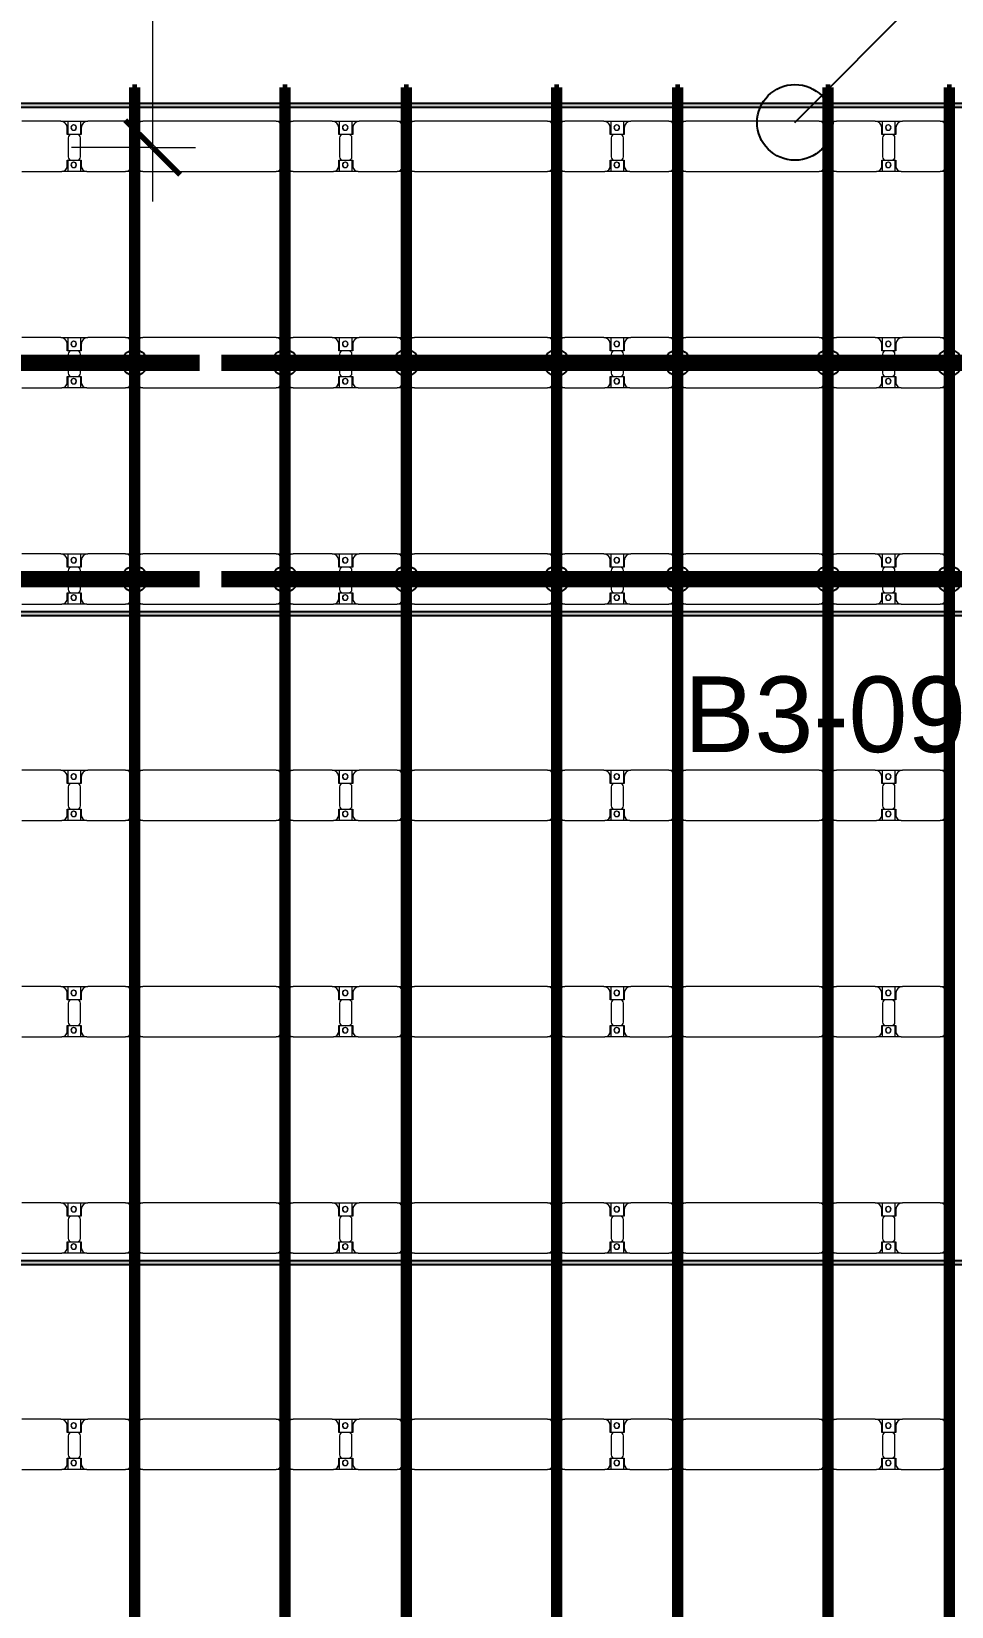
# Model space of a CAD drawing. Header units: millimetres. Extents: x 312848 to 517332, y -142134 to -35114.
# Drawn here: x 412048 to 420552, y -126827 to -112266 of the extents above; entities that cross this region are included whole.
import ezdxf

# ---------------------------------------------------------------- set-up
doc = ezdxf.new("R2010")
doc.units = ezdxf.units.MM
for name, color, linetype, lineweight in [('A-ANNO-DIMS', 211, 'Continuous', 9), ('A-ANNO-DIMS-500', 211, 'Continuous', 9), ('A-GENM', 13, 'Continuous', 9), ('S-BEAM', 12, 'Continuous', 9)]:
    doc.layers.add(name, color=color, linetype=linetype, lineweight=lineweight)
for name, color, linetype in [('GC-BICH NEO', 6, 'Continuous'), ('GC-DAY NEO', 5, 'Continuous'), ('GC-GHI CHU', 2, 'Continuous'), ('GC-HOP 40x60 GIA CUONG', 1, 'Continuous')]:
    doc.layers.add(name, color=color, linetype=linetype)
doc.styles.add('GC_VN', font='arial.ttf')
doc.styles.add('Trebuchet MS', font='trebuc.ttf', dxfattribs={"width": 0.8, "height": 1500})
doc.dimstyles.new('Arc_Length_-_3mm_Trebuchet_MS_3', dxfattribs={"dimscale": 304.8, "dimtxt": 1546.42636, "dimasz": 1.64042, "dimexe": 2.46063, "dimexo": 2.46063, "dimgap": 0.492126, "dimtad": 1, "dimdec": 0, "dimrnd": 10, "dimzin": 0, "dimdsep": 46, "dimtxsty": 'Trebuchet MS', "dimblk1": 'OBLIQUE', "dimblk2": 'OBLIQUE', "dimsah": 1, "dimcen": 0.09, "dimdle": 1.64042, "dimazin": 0, "dimtfac": 1, "dimtdec": 4, "dimtix": 1, "dimtmove": 0, "dimatfit": 3, "dimfxl": 1, "dimtvp": 1, "dimtfill": 1, "dimtolj": 1, "dimtzin": 0, "dimarcsym": 2})

# ---------------------------------------------------------------- blocks, each defined once
blk = doc.blocks.new('Dai phao do pin - DẢI PHAO ĐỠ PIN-V15-KHUNG KẾT CẤU BÈ PIN 3')
at = {"layer": 'A-GENM', "color": 7}
for p, q in [((11170, 242), (10810, 242)), ((11170, 242), (11352, 242)), ((11230, 118), (11230, 182)), ((11238, 242), (11420, 242)), ((11238, 118), (11238, 242)), ((11352, 242), (11352, 118)), ((11360, 182), (11360, 118)), ((11770, 242), (11420, 242)), ((11770, 242), (11834, 242)), ((11820, -173), (11820, 192)), ((11874, 242), (11930, 242)), ((11880, 192), (11880, -173)), ((13160, 242), (11930, 242)), ((13160, 242), (13224, 242)), ((13210, -173), (13210, 192)), ((13264, 242), (13320, 242)), ((13270, 192), (13270, -173)), ((13680, 242), (13320, 242)), ((13680, 242), (13862, 242)), ((13740, 118), (13740, 182)), ((13748, 242), (13930, 242)), ((13748, 118), (13748, 242)), ((13862, 242), (13862, 118)), ((13870, 182), (13870, 118)), ((14280, 242), (13930, 242)), ((14280, 242), (14344, 242)), ((14330, -173), (14330, 192)), ((14384, 242), (14440, 242)), ((14390, 192), (14390, -173)), ((15670, 242), (14440, 242)), ((15670, 242), (15734, 242)), ((15720, -173), (15720, 192)), ((15774, 242), (15830, 242)), ((15780, 192), (15780, -173)), ((16190, 242), (15830, 242)), ((16190, 242), (16372, 242)), ((16250, 118), (16250, 182)), ((16258, 242), (16440, 242)), ((16258, 118), (16258, 242)), ((16372, 242), (16372, 118)), ((16380, 182), (16380, 118)), ((16790, 242), (16440, 242)), ((16790, 242), (16854, 242)), ((16840, -173), (16840, 192)), ((16894, 242), (16950, 242)), ((16900, 192), (16900, -173)), ((18180, 242), (16950, 242)), ((18180, 242), (18244, 242)), ((18230, -173), (18230, 192)), ((18284, 242), (18340, 242)), ((18290, 192), (18290, -173)), ((18700, 242), (18340, 242)), ((18700, 242), (18882, 242)), ((18760, 118), (18760, 182)), ((18768, 242), (18950, 242)), ((18768, 118), (18768, 242)), ((18882, 242), (18882, 118)), ((18890, 182), (18890, 118)), ((19300, 242), (18950, 242)), ((19300, 242), (19364, 242)), ((19350, -173), (19350, 192)), ((11322, 118), (11230, 118)), ((11238, 88), (11238, -88)), ((11360, 118), (11268, 118)), ((11352, -88), (11352, 88)), ((13832, 118), (13740, 118)), ((13748, 88), (13748, -88)), ((13870, 118), (13778, 118)), ((13862, -88), (13862, 88)), ((16342, 118), (16250, 118)), ((16258, 88), (16258, -88)), ((16380, 118), (16288, 118)), ((16372, -88), (16372, 88)), ((18852, 118), (18760, 118)), ((18768, 88), (18768, -88)), ((18890, 118), (18798, 118)), ((18882, -88), (18882, 88)), ((11230, -173), (11230, -118)), ((11230, -118), (11322, -118)), ((11238, -223), (11238, -118)), ((11268, -118), (11360, -118)), ((11352, -118), (11352, -223)), ((11360, -118), (11360, -173)), ((13740, -173), (13740, -118)), ((13740, -118), (13832, -118)), ((13748, -223), (13748, -118)), ((13778, -118), (13870, -118)), ((13862, -118), (13862, -223)), ((13870, -118), (13870, -173)), ((16250, -173), (16250, -118)), ((16250, -118), (16342, -118)), ((16258, -223), (16258, -118)), ((16288, -118), (16380, -118)), ((16372, -118), (16372, -223)), ((16380, -118), (16380, -173)), ((18760, -173), (18760, -118)), ((18760, -118), (18852, -118)), ((18768, -223), (18768, -118)), ((18798, -118), (18890, -118)), ((18882, -118), (18882, -223)), ((18890, -118), (18890, -173)), ((10810, -223), (11180, -223)), ((11352, -223), (11180, -223)), ((11410, -223), (11238, -223)), ((11410, -223), (11770, -223)), ((11834, -223), (11770, -223)), ((11930, -223), (11874, -223)), ((11930, -223), (13160, -223)), ((13224, -223), (13160, -223)), ((13320, -223), (13264, -223)), ((13320, -223), (13690, -223)), ((13862, -223), (13690, -223)), ((13920, -223), (13748, -223)), ((13920, -223), (14280, -223)), ((14344, -223), (14280, -223)), ((14440, -223), (14384, -223)), ((14440, -223), (15670, -223)), ((15734, -223), (15670, -223)), ((15830, -223), (15774, -223)), ((15830, -223), (16200, -223)), ((16372, -223), (16200, -223)), ((16430, -223), (16258, -223)), ((16430, -223), (16790, -223)), ((16854, -223), (16790, -223)), ((16950, -223), (16894, -223)), ((16950, -223), (18180, -223)), ((18244, -223), (18180, -223)), ((18340, -223), (18284, -223)), ((18340, -223), (18710, -223)), ((18882, -223), (18710, -223)), ((18940, -223), (18768, -223)), ((18940, -223), (19300, -223)), ((19364, -223), (19300, -223))]:
    blk.add_line(p, q, dxfattribs=at)
for centre, radius, start, end in [((11170, 182), 60, 0, 90), ((11170, 182), 60, 0, 28.8526), ((11289, 183), 25, 360, 180), ((11289, 183), 25, 180, 0), ((11291, 183), 25, 0, 180), ((11291, 183), 25, 180, 360), ((11420, 182), 60, 90, 180), ((11420, 182), 60, 151.1474, 180), ((11770, 192), 50, 360, 90), ((11770, 192), 50, 360, 45), ((11930, 192), 50, 90, 180), ((11930, 192), 50, 105, 180), ((13160, 192), 50, 360, 90), ((13160, 192), 50, 15, 90), ((13320, 192), 50, 90, 180), ((13320, 192), 50, 135, 180), ((13680, 182), 60, 0, 90), ((13680, 182), 60, 0, 28.8526), ((13799, 183), 25, 0, 180), ((13799, 183), 25, 180, 360), ((13801, 183), 25, 0, 180), ((13801, 183), 25, 180, 360), ((13930, 182), 60, 90, 180), ((13930, 182), 60, 151.1474, 180), ((14280, 192), 50, 0, 90), ((14280, 192), 50, 0, 45), ((14440, 192), 50, 90, 180), ((14440, 192), 50, 105, 180), ((15670, 192), 50, 360, 90), ((15670, 192), 50, 15, 90), ((15830, 192), 50, 90, 180), ((15830, 192), 50, 135, 180), ((16190, 182), 60, 0, 90), ((16190, 182), 60, 0, 28.8526), ((16309, 183), 25, 0, 180), ((16309, 183), 25, 180, 360), ((16311, 183), 25, 0, 180), ((16311, 183), 25, 180, 0), ((16440, 182), 60, 90, 180), ((16440, 182), 60, 151.1474, 180), ((16790, 192), 50, 0, 90), ((16790, 192), 50, 0, 45), ((16950, 192), 50, 90, 180), ((16950, 192), 50, 105, 180), ((18180, 192), 50, 360, 90), ((18180, 192), 50, 15, 90), ((18340, 192), 50, 90, 180), ((18340, 192), 50, 135, 180), ((18700, 182), 60, 360, 90), ((18700, 182), 60, 360, 28.8526), ((18819, 183), 25, 360, 180), ((18819, 183), 25, 180, 0), ((18821, 183), 25, 360, 180), ((18821, 183), 25, 180, 360), ((18950, 182), 60, 90, 180), ((18950, 182), 60, 151.1474, 180), ((19300, 192), 50, 0, 90), ((19300, 192), 50, 0, 45), ((11268, 88), 30, 90, 180), ((11322, 88), 30, 0, 90), ((13778, 88), 30, 90, 180), ((13832, 88), 30, 0, 90), ((16288, 88), 30, 90, 180), ((16342, 88), 30, 0, 90), ((18798, 88), 30, 90, 180), ((18852, 88), 30, 360, 90), ((11268, -88), 30, 180, 270), ((11289, -162), 25, 360, 180), ((11291, -162), 25, 0, 180), ((11322, -88), 30, 270, 360), ((13778, -88), 30, 180, 270), ((13799, -162), 25, 360, 180), ((13801, -162), 25, 0, 180), ((13832, -88), 30, 270, 360), ((16288, -88), 30, 180, 270), ((16309, -162), 25, 0, 180), ((16311, -162), 25, 0, 180), ((16342, -88), 30, 270, 0), ((18798, -88), 30, 180, 270), ((18819, -162), 25, 360, 180), ((18821, -162), 25, 360, 180), ((18852, -88), 30, 270, 0), ((11180, -173), 50, 270, 360), ((11180, -173), 50, 315, 360), ((11289, -162), 25, 180, 360), ((11291, -162), 25, 180, 360), ((11410, -173), 50, 180, 270), ((11410, -173), 50, 180, 225), ((11770, -173), 50, 270, 360), ((11770, -173), 50, 315, 360), ((11930, -173), 50, 180, 270), ((11930, -173), 50, 180, 270), ((13160, -173), 50, 270, 0), ((13160, -173), 50, 285, 360), ((13320, -173), 50, 180, 270), ((13320, -173), 50, 180, 225), ((13690, -173), 50, 270, 360), ((13690, -173), 50, 315, 0), ((13799, -162), 25, 180, 360), ((13801, -162), 25, 180, 0), ((13920, -173), 50, 180, 270), ((13920, -173), 50, 180, 225), ((14280, -173), 50, 270, 0), ((14280, -173), 50, 315, 360), ((14440, -173), 50, 180, 270), ((14440, -173), 50, 180, 270), ((15670, -173), 50, 270, 0), ((15670, -173), 50, 285, 360), ((15830, -173), 50, 180, 270), ((15830, -173), 50, 180, 225), ((16200, -173), 50, 270, 360), ((16200, -173), 50, 315, 360), ((16309, -162), 25, 180, 360), ((16311, -162), 25, 180, 360), ((16430, -173), 50, 180, 270), ((16430, -173), 50, 180, 225), ((16790, -173), 50, 270, 0), ((16790, -173), 50, 315, 360), ((16950, -173), 50, 180, 270), ((16950, -173), 50, 180, 270), ((18180, -173), 50, 270, 360), ((18180, -173), 50, 285, 360), ((18340, -173), 50, 180, 270), ((18340, -173), 50, 180, 225), ((18710, -173), 50, 270, 0), ((18710, -173), 50, 315, 0), ((18819, -162), 25, 180, 360), ((18821, -162), 25, 180, 0), ((18940, -173), 50, 180, 270), ((18940, -173), 50, 180, 225), ((19300, -173), 50, 270, 360), ((19300, -173), 50, 315, 360)]:
    blk.add_arc(centre, radius, start, end, dxfattribs=at)
blk = doc.blocks.new('Dai phao do pin - DẢI PHAO ĐỠ PIN-67305-KHUNG KẾT CẤU BÈ PIN 3')
at = {"layer": 'A-GENM', "color": 7}
for p, q in [((11170, 242), (10810, 242)), ((11170, 242), (11352, 242)), ((11230, 118), (11230, 182)), ((11238, 242), (11420, 242)), ((11238, 118), (11238, 242)), ((11352, 242), (11352, 118)), ((11360, 182), (11360, 118)), ((11770, 242), (11420, 242)), ((11770, 242), (11834, 242)), ((11820, -173), (11820, 192)), ((11874, 242), (11930, 242)), ((11880, 192), (11880, -173)), ((13160, 242), (11930, 242)), ((13160, 242), (13224, 242)), ((13210, -173), (13210, 192)), ((13264, 242), (13320, 242)), ((13270, 192), (13270, -173)), ((13680, 242), (13320, 242)), ((13680, 242), (13862, 242)), ((13740, 118), (13740, 182)), ((13748, 242), (13930, 242)), ((13748, 118), (13748, 242)), ((13862, 242), (13862, 118)), ((13870, 182), (13870, 118)), ((14280, 242), (13930, 242)), ((14280, 242), (14344, 242)), ((14330, -173), (14330, 192)), ((14384, 242), (14440, 242)), ((14390, 192), (14390, -173)), ((15670, 242), (14440, 242)), ((15670, 242), (15734, 242)), ((15720, -173), (15720, 192)), ((15774, 242), (15830, 242)), ((15780, 192), (15780, -173)), ((16190, 242), (15830, 242)), ((16190, 242), (16372, 242)), ((16250, 118), (16250, 182)), ((16258, 242), (16440, 242)), ((16258, 118), (16258, 242)), ((16372, 242), (16372, 118)), ((16380, 182), (16380, 118)), ((16790, 242), (16440, 242)), ((16790, 242), (16854, 242)), ((16840, -173), (16840, 192)), ((16894, 242), (16950, 242)), ((16900, 192), (16900, -173)), ((18180, 242), (16950, 242)), ((18180, 242), (18244, 242)), ((18230, -173), (18230, 192)), ((18284, 242), (18340, 242)), ((18290, 192), (18290, -173)), ((18700, 242), (18340, 242)), ((18700, 242), (18882, 242)), ((18760, 118), (18760, 182)), ((18768, 242), (18950, 242)), ((18768, 118), (18768, 242)), ((18882, 242), (18882, 118)), ((18890, 182), (18890, 118)), ((19300, 242), (18950, 242)), ((19300, 242), (19364, 242)), ((19350, -173), (19350, 192)), ((11322, 118), (11230, 118)), ((11238, 88), (11238, -88)), ((11360, 118), (11268, 118)), ((11352, -88), (11352, 88)), ((13832, 118), (13740, 118)), ((13748, 88), (13748, -88)), ((13870, 118), (13778, 118)), ((13862, -88), (13862, 88)), ((16342, 118), (16250, 118)), ((16258, 88), (16258, -88)), ((16380, 118), (16288, 118)), ((16372, -88), (16372, 88)), ((18852, 118), (18760, 118)), ((18768, 88), (18768, -88)), ((18890, 118), (18798, 118)), ((18882, -88), (18882, 88)), ((11230, -173), (11230, -118)), ((11230, -118), (11322, -118)), ((11238, -223), (11238, -118)), ((11268, -118), (11360, -118)), ((11352, -118), (11352, -223)), ((11360, -118), (11360, -173)), ((13740, -173), (13740, -118)), ((13740, -118), (13832, -118)), ((13748, -223), (13748, -118)), ((13778, -118), (13870, -118)), ((13862, -118), (13862, -223)), ((13870, -118), (13870, -173)), ((16250, -173), (16250, -118)), ((16250, -118), (16342, -118)), ((16258, -223), (16258, -118)), ((16288, -118), (16380, -118)), ((16372, -118), (16372, -223)), ((16380, -118), (16380, -173)), ((18760, -173), (18760, -118)), ((18760, -118), (18852, -118)), ((18768, -223), (18768, -118)), ((18798, -118), (18890, -118)), ((18882, -118), (18882, -223)), ((18890, -118), (18890, -173)), ((10810, -223), (11180, -223)), ((11352, -223), (11180, -223)), ((11410, -223), (11238, -223)), ((11410, -223), (11770, -223)), ((11834, -223), (11770, -223)), ((11930, -223), (11874, -223)), ((11930, -223), (13160, -223)), ((13224, -223), (13160, -223)), ((13320, -223), (13264, -223)), ((13320, -223), (13690, -223)), ((13862, -223), (13690, -223)), ((13920, -223), (13748, -223)), ((13920, -223), (14280, -223)), ((14344, -223), (14280, -223)), ((14440, -223), (14384, -223)), ((14440, -223), (15670, -223)), ((15734, -223), (15670, -223)), ((15830, -223), (15774, -223)), ((15830, -223), (16200, -223)), ((16372, -223), (16200, -223)), ((16430, -223), (16258, -223)), ((16430, -223), (16790, -223)), ((16854, -223), (16790, -223)), ((16950, -223), (16894, -223)), ((16950, -223), (18180, -223)), ((18244, -223), (18180, -223)), ((18340, -223), (18284, -223)), ((18340, -223), (18710, -223)), ((18882, -223), (18710, -223)), ((18940, -223), (18768, -223)), ((18940, -223), (19300, -223)), ((19364, -223), (19300, -223))]:
    blk.add_line(p, q, dxfattribs=at)
for centre, radius, start, end in [((11170, 182), 60, 0, 90), ((11170, 182), 60, 0, 30), ((11289, 183), 25, 360, 180), ((11289, 183), 25, 180, 0), ((11291, 183), 25, 0, 180), ((11291, 183), 25, 180, 360), ((11420, 182), 60, 90, 180), ((11420, 182), 60, 150, 180), ((11770, 192), 50, 360, 90), ((11770, 192), 50, 360, 45), ((11930, 192), 50, 90, 180), ((11930, 192), 50, 105, 180), ((13160, 192), 50, 360, 90), ((13160, 192), 50, 15, 90), ((13320, 192), 50, 90, 180), ((13320, 192), 50, 135, 180), ((13680, 182), 60, 0, 90), ((13680, 182), 60, 0, 30), ((13799, 183), 25, 0, 180), ((13799, 183), 25, 180, 360), ((13801, 183), 25, 0, 180), ((13801, 183), 25, 180, 360), ((13930, 182), 60, 90, 180), ((13930, 182), 60, 150, 180), ((14280, 192), 50, 0, 90), ((14280, 192), 50, 0, 45), ((14440, 192), 50, 90, 180), ((14440, 192), 50, 105, 180), ((15670, 192), 50, 360, 90), ((15670, 192), 50, 15, 90), ((15830, 192), 50, 90, 180), ((15830, 192), 50, 135, 180), ((16190, 182), 60, 0, 90), ((16190, 182), 60, 0, 30), ((16309, 183), 25, 0, 180), ((16309, 183), 25, 180, 360), ((16311, 183), 25, 0, 180), ((16311, 183), 25, 180, 0), ((16440, 182), 60, 90, 180), ((16440, 182), 60, 150, 180), ((16790, 192), 50, 0, 90), ((16790, 192), 50, 0, 45), ((16950, 192), 50, 90, 180), ((16950, 192), 50, 105, 180), ((18180, 192), 50, 360, 90), ((18180, 192), 50, 15, 90), ((18340, 192), 50, 90, 180), ((18340, 192), 50, 135, 180), ((18700, 182), 60, 360, 90), ((18700, 182), 60, 360, 30), ((18819, 183), 25, 360, 180), ((18819, 183), 25, 180, 0), ((18821, 183), 25, 360, 180), ((18821, 183), 25, 180, 360), ((18950, 182), 60, 90, 180), ((18950, 182), 60, 150, 180), ((19300, 192), 50, 0, 90), ((19300, 192), 50, 0, 45), ((11268, 88), 30, 90, 180), ((11322, 88), 30, 0, 90), ((13778, 88), 30, 90, 180), ((13832, 88), 30, 0, 90), ((16288, 88), 30, 90, 180), ((16342, 88), 30, 0, 90), ((18798, 88), 30, 90, 180), ((18852, 88), 30, 360, 90), ((11268, -88), 30, 180, 270), ((11289, -162), 25, 360, 180), ((11291, -162), 25, 0, 180), ((11322, -88), 30, 270, 360), ((13778, -88), 30, 180, 270), ((13799, -162), 25, 360, 180), ((13801, -162), 25, 0, 180), ((13832, -88), 30, 270, 360), ((16288, -88), 30, 180, 270), ((16309, -162), 25, 0, 180), ((16311, -162), 25, 0, 180), ((16342, -88), 30, 270, 0), ((18798, -88), 30, 180, 270), ((18819, -162), 25, 360, 180), ((18821, -162), 25, 360, 180), ((18852, -88), 30, 270, 0), ((11180, -173), 50, 270, 360), ((11180, -173), 50, 315, 360), ((11289, -162), 25, 180, 360), ((11291, -162), 25, 180, 360), ((11410, -173), 50, 180, 270), ((11410, -173), 50, 180, 225), ((11770, -173), 50, 270, 360), ((11770, -173), 50, 315, 360), ((11930, -173), 50, 180, 270), ((11930, -173), 50, 180, 270), ((13160, -173), 50, 270, 0), ((13160, -173), 50, 285, 360), ((13320, -173), 50, 180, 270), ((13320, -173), 50, 180, 225), ((13690, -173), 50, 270, 360), ((13690, -173), 50, 315, 0), ((13799, -162), 25, 180, 360), ((13801, -162), 25, 180, 0), ((13920, -173), 50, 180, 270), ((13920, -173), 50, 180, 225), ((14280, -173), 50, 270, 0), ((14280, -173), 50, 315, 360), ((14440, -173), 50, 180, 270), ((14440, -173), 50, 180, 270), ((15670, -173), 50, 270, 0), ((15670, -173), 50, 285, 360), ((15830, -173), 50, 180, 270), ((15830, -173), 50, 180, 225), ((16200, -173), 50, 270, 360), ((16200, -173), 50, 315, 360), ((16309, -162), 25, 180, 360), ((16311, -162), 25, 180, 360), ((16430, -173), 50, 180, 270), ((16430, -173), 50, 180, 225), ((16790, -173), 50, 270, 0), ((16790, -173), 50, 315, 360), ((16950, -173), 50, 180, 270), ((16950, -173), 50, 180, 270), ((18180, -173), 50, 270, 360), ((18180, -173), 50, 285, 360), ((18340, -173), 50, 180, 270), ((18340, -173), 50, 180, 225), ((18710, -173), 50, 270, 0), ((18710, -173), 50, 315, 0), ((18819, -162), 25, 180, 360), ((18821, -162), 25, 180, 0), ((18940, -173), 50, 180, 270), ((18940, -173), 50, 180, 225), ((19300, -173), 50, 270, 360), ((19300, -173), 50, 315, 360)]:
    blk.add_arc(centre, radius, start, end, dxfattribs=at)
blk = doc.blocks.new('Dai phao do pin - DẢI PHAO ĐỠ PIN-V14-KHUNG KẾT CẤU BÈ PIN 3')
at = {"layer": 'A-GENM', "color": 7}
for p, q in [((11170, 242), (10810, 242)), ((11170, 242), (11352, 242)), ((11230, 118), (11230, 182)), ((11238, 242), (11420, 242)), ((11238, 118), (11238, 242)), ((11352, 242), (11352, 118)), ((11360, 182), (11360, 118)), ((11770, 242), (11420, 242)), ((11770, 242), (11834, 242)), ((11820, -173), (11820, 192)), ((11874, 242), (11930, 242)), ((11880, 192), (11880, -173)), ((13160, 242), (11930, 242)), ((13160, 242), (13224, 242)), ((13210, -173), (13210, 192)), ((13264, 242), (13320, 242)), ((13270, 192), (13270, -173)), ((13680, 242), (13320, 242)), ((13680, 242), (13862, 242)), ((13740, 118), (13740, 182)), ((13748, 242), (13930, 242)), ((13748, 118), (13748, 242)), ((13862, 242), (13862, 118)), ((13870, 182), (13870, 118)), ((14280, 242), (13930, 242)), ((14280, 242), (14344, 242)), ((14330, -173), (14330, 192)), ((14384, 242), (14440, 242)), ((14390, 192), (14390, -173)), ((15670, 242), (14440, 242)), ((15670, 242), (15734, 242)), ((15720, -173), (15720, 192)), ((15774, 242), (15830, 242)), ((15780, 192), (15780, -173)), ((16190, 242), (15830, 242)), ((16190, 242), (16372, 242)), ((16250, 118), (16250, 182)), ((16258, 242), (16440, 242)), ((16258, 118), (16258, 242)), ((16372, 242), (16372, 118)), ((16380, 182), (16380, 118)), ((16790, 242), (16440, 242)), ((16790, 242), (16854, 242)), ((16840, -173), (16840, 192)), ((16894, 242), (16950, 242)), ((16900, 192), (16900, -173)), ((18180, 242), (16950, 242)), ((18180, 242), (18244, 242)), ((18230, -173), (18230, 192)), ((18284, 242), (18340, 242)), ((18290, 192), (18290, -173)), ((18700, 242), (18340, 242)), ((18700, 242), (18882, 242)), ((18760, 118), (18760, 182)), ((18768, 242), (18950, 242)), ((18768, 118), (18768, 242)), ((18882, 242), (18882, 118)), ((18890, 182), (18890, 118)), ((19300, 242), (18950, 242)), ((19300, 242), (19364, 242)), ((19350, -173), (19350, 192)), ((11322, 118), (11230, 118)), ((11238, 88), (11238, -88)), ((11360, 118), (11268, 118)), ((11352, -88), (11352, 88)), ((13832, 118), (13740, 118)), ((13748, 88), (13748, -88)), ((13870, 118), (13778, 118)), ((13862, -88), (13862, 88)), ((16342, 118), (16250, 118)), ((16258, 88), (16258, -88)), ((16380, 118), (16288, 118)), ((16372, -88), (16372, 88)), ((18852, 118), (18760, 118)), ((18768, 88), (18768, -88)), ((18890, 118), (18798, 118)), ((18882, -88), (18882, 88)), ((11230, -173), (11230, -118)), ((11230, -118), (11322, -118)), ((11238, -223), (11238, -118)), ((11268, -118), (11360, -118)), ((11352, -118), (11352, -223)), ((11360, -118), (11360, -173)), ((13740, -173), (13740, -118)), ((13740, -118), (13832, -118)), ((13748, -223), (13748, -118)), ((13778, -118), (13870, -118)), ((13862, -118), (13862, -223)), ((13870, -118), (13870, -173)), ((16250, -173), (16250, -118)), ((16250, -118), (16342, -118)), ((16258, -223), (16258, -118)), ((16288, -118), (16380, -118)), ((16372, -118), (16372, -223)), ((16380, -118), (16380, -173)), ((18760, -173), (18760, -118)), ((18760, -118), (18852, -118)), ((18768, -223), (18768, -118)), ((18798, -118), (18890, -118)), ((18882, -118), (18882, -223)), ((18890, -118), (18890, -173)), ((10810, -223), (11180, -223)), ((11352, -223), (11180, -223)), ((11410, -223), (11238, -223)), ((11410, -223), (11770, -223)), ((11834, -223), (11770, -223)), ((11930, -223), (11874, -223)), ((11930, -223), (13160, -223)), ((13224, -223), (13160, -223)), ((13320, -223), (13264, -223)), ((13320, -223), (13690, -223)), ((13862, -223), (13690, -223)), ((13920, -223), (13748, -223)), ((13920, -223), (14280, -223)), ((14344, -223), (14280, -223)), ((14440, -223), (14384, -223)), ((14440, -223), (15670, -223)), ((15734, -223), (15670, -223)), ((15830, -223), (15774, -223)), ((15830, -223), (16200, -223)), ((16372, -223), (16200, -223)), ((16430, -223), (16258, -223)), ((16430, -223), (16790, -223)), ((16854, -223), (16790, -223)), ((16950, -223), (16894, -223)), ((16950, -223), (18180, -223)), ((18244, -223), (18180, -223)), ((18340, -223), (18284, -223)), ((18340, -223), (18710, -223)), ((18882, -223), (18710, -223)), ((18940, -223), (18768, -223)), ((18940, -223), (19300, -223)), ((19364, -223), (19300, -223))]:
    blk.add_line(p, q, dxfattribs=at)
for centre, radius, start, end in [((11170, 182), 60, 0, 90), ((11170, 182), 60, 0, 30), ((11289, 183), 25, 360, 180), ((11289, 183), 25, 180, 0), ((11291, 183), 25, 0, 180), ((11291, 183), 25, 180, 360), ((11420, 182), 60, 90, 180), ((11420, 182), 60, 150, 180), ((11770, 192), 50, 360, 90), ((11770, 192), 50, 360, 45), ((11930, 192), 50, 90, 180), ((11930, 192), 50, 105, 180), ((13160, 192), 50, 360, 90), ((13160, 192), 50, 15, 90), ((13320, 192), 50, 90, 180), ((13320, 192), 50, 135, 180), ((13680, 182), 60, 0, 90), ((13680, 182), 60, 0, 30), ((13799, 183), 25, 0, 180), ((13799, 183), 25, 180, 360), ((13801, 183), 25, 0, 180), ((13801, 183), 25, 180, 360), ((13930, 182), 60, 90, 180), ((13930, 182), 60, 150, 180), ((14280, 192), 50, 0, 90), ((14280, 192), 50, 0, 45), ((14440, 192), 50, 90, 180), ((14440, 192), 50, 105, 180), ((15670, 192), 50, 360, 90), ((15670, 192), 50, 15, 90), ((15830, 192), 50, 90, 180), ((15830, 192), 50, 135, 180), ((16190, 182), 60, 0, 90), ((16190, 182), 60, 0, 30), ((16309, 183), 25, 0, 180), ((16309, 183), 25, 180, 360), ((16311, 183), 25, 0, 180), ((16311, 183), 25, 180, 0), ((16440, 182), 60, 90, 180), ((16440, 182), 60, 150, 180), ((16790, 192), 50, 0, 90), ((16790, 192), 50, 0, 45), ((16950, 192), 50, 90, 180), ((16950, 192), 50, 105, 180), ((18180, 192), 50, 360, 90), ((18180, 192), 50, 15, 90), ((18340, 192), 50, 90, 180), ((18340, 192), 50, 135, 180), ((18700, 182), 60, 360, 90), ((18700, 182), 60, 360, 30), ((18819, 183), 25, 360, 180), ((18819, 183), 25, 180, 0), ((18821, 183), 25, 360, 180), ((18821, 183), 25, 180, 360), ((18950, 182), 60, 90, 180), ((18950, 182), 60, 150, 180), ((19300, 192), 50, 0, 90), ((19300, 192), 50, 0, 45), ((11268, 88), 30, 90, 180), ((11322, 88), 30, 0, 90), ((13778, 88), 30, 90, 180), ((13832, 88), 30, 0, 90), ((16288, 88), 30, 90, 180), ((16342, 88), 30, 0, 90), ((18798, 88), 30, 90, 180), ((18852, 88), 30, 360, 90), ((11268, -88), 30, 180, 270), ((11289, -162), 25, 360, 180), ((11291, -162), 25, 0, 180), ((11322, -88), 30, 270, 360), ((13778, -88), 30, 180, 270), ((13799, -162), 25, 360, 180), ((13801, -162), 25, 0, 180), ((13832, -88), 30, 270, 360), ((16288, -88), 30, 180, 270), ((16309, -162), 25, 0, 180), ((16311, -162), 25, 0, 180), ((16342, -88), 30, 270, 0), ((18798, -88), 30, 180, 270), ((18819, -162), 25, 360, 180), ((18821, -162), 25, 360, 180), ((18852, -88), 30, 270, 0), ((11180, -173), 50, 270, 360), ((11180, -173), 50, 315, 360), ((11289, -162), 25, 180, 360), ((11291, -162), 25, 180, 360), ((11410, -173), 50, 180, 270), ((11410, -173), 50, 180, 225), ((11770, -173), 50, 270, 360), ((11770, -173), 50, 315, 360), ((11930, -173), 50, 180, 270), ((11930, -173), 50, 180, 270), ((13160, -173), 50, 270, 0), ((13160, -173), 50, 285, 360), ((13320, -173), 50, 180, 270), ((13320, -173), 50, 180, 225), ((13690, -173), 50, 270, 360), ((13690, -173), 50, 315, 0), ((13799, -162), 25, 180, 360), ((13801, -162), 25, 180, 0), ((13920, -173), 50, 180, 270), ((13920, -173), 50, 180, 225), ((14280, -173), 50, 270, 0), ((14280, -173), 50, 315, 360), ((14440, -173), 50, 180, 270), ((14440, -173), 50, 180, 270), ((15670, -173), 50, 270, 0), ((15670, -173), 50, 285, 360), ((15830, -173), 50, 180, 270), ((15830, -173), 50, 180, 225), ((16200, -173), 50, 270, 360), ((16200, -173), 50, 315, 360), ((16309, -162), 25, 180, 360), ((16311, -162), 25, 180, 360), ((16430, -173), 50, 180, 270), ((16430, -173), 50, 180, 225), ((16790, -173), 50, 270, 0), ((16790, -173), 50, 315, 360), ((16950, -173), 50, 180, 270), ((16950, -173), 50, 180, 270), ((18180, -173), 50, 270, 360), ((18180, -173), 50, 285, 360), ((18340, -173), 50, 180, 270), ((18340, -173), 50, 180, 225), ((18710, -173), 50, 270, 0), ((18710, -173), 50, 315, 0), ((18819, -162), 25, 180, 360), ((18821, -162), 25, 180, 0), ((18940, -173), 50, 180, 270), ((18940, -173), 50, 180, 225), ((19300, -173), 50, 270, 360), ((19300, -173), 50, 315, 360)]:
    blk.add_arc(centre, radius, start, end, dxfattribs=at)
blk = doc.blocks.new('Dai phao do pin - DẢI PHAO ĐỠ PIN-V16-KHUNG KẾT CẤU BÈ PIN 3')
at = {"layer": 'A-GENM', "color": 7}
for p, q in [((11170, 242), (10810, 242)), ((11170, 242), (11352, 242)), ((11230, 118), (11230, 182)), ((11238, 242), (11420, 242)), ((11238, 118), (11238, 242)), ((11352, 242), (11352, 118)), ((11360, 182), (11360, 118)), ((11770, 242), (11420, 242)), ((11770, 242), (11834, 242)), ((11820, -173), (11820, 192)), ((11874, 242), (11930, 242)), ((11880, 192), (11880, -173)), ((13160, 242), (11930, 242)), ((13160, 242), (13224, 242)), ((13210, -173), (13210, 192)), ((13264, 242), (13320, 242)), ((13270, 192), (13270, -173)), ((13680, 242), (13320, 242)), ((13680, 242), (13862, 242)), ((13740, 118), (13740, 182)), ((13748, 242), (13930, 242)), ((13748, 118), (13748, 242)), ((13862, 242), (13862, 118)), ((13870, 182), (13870, 118)), ((14280, 242), (13930, 242)), ((14280, 242), (14344, 242)), ((14330, -173), (14330, 192)), ((14384, 242), (14440, 242)), ((14390, 192), (14390, -173)), ((15670, 242), (14440, 242)), ((15670, 242), (15734, 242)), ((15720, -173), (15720, 192)), ((15774, 242), (15830, 242)), ((15780, 192), (15780, -173)), ((16190, 242), (15830, 242)), ((16190, 242), (16372, 242)), ((16250, 118), (16250, 182)), ((16258, 242), (16440, 242)), ((16258, 118), (16258, 242)), ((16372, 242), (16372, 118)), ((16380, 182), (16380, 118)), ((16790, 242), (16440, 242)), ((16790, 242), (16854, 242)), ((16840, -173), (16840, 192)), ((16894, 242), (16950, 242)), ((16900, 192), (16900, -173)), ((18180, 242), (16950, 242)), ((18180, 242), (18244, 242)), ((18230, -173), (18230, 192)), ((18284, 242), (18340, 242)), ((18290, 192), (18290, -173)), ((18700, 242), (18340, 242)), ((18700, 242), (18882, 242)), ((18760, 118), (18760, 182)), ((18768, 242), (18950, 242)), ((18768, 118), (18768, 242)), ((18882, 242), (18882, 118)), ((18890, 182), (18890, 118)), ((19300, 242), (18950, 242)), ((19300, 242), (19364, 242)), ((19350, -173), (19350, 192)), ((11322, 118), (11230, 118)), ((11238, 88), (11238, -88)), ((11360, 118), (11268, 118)), ((11352, -88), (11352, 88)), ((13832, 118), (13740, 118)), ((13748, 88), (13748, -88)), ((13870, 118), (13778, 118)), ((13862, -88), (13862, 88)), ((16342, 118), (16250, 118)), ((16258, 88), (16258, -88)), ((16380, 118), (16288, 118)), ((16372, -88), (16372, 88)), ((18852, 118), (18760, 118)), ((18768, 88), (18768, -88)), ((18890, 118), (18798, 118)), ((18882, -88), (18882, 88)), ((11230, -173), (11230, -118)), ((11230, -118), (11322, -118)), ((11238, -223), (11238, -118)), ((11268, -118), (11360, -118)), ((11352, -118), (11352, -223)), ((11360, -118), (11360, -173)), ((13740, -173), (13740, -118)), ((13740, -118), (13832, -118)), ((13748, -223), (13748, -118)), ((13778, -118), (13870, -118)), ((13862, -118), (13862, -223)), ((13870, -118), (13870, -173)), ((16250, -173), (16250, -118)), ((16250, -118), (16342, -118)), ((16258, -223), (16258, -118)), ((16288, -118), (16380, -118)), ((16372, -118), (16372, -223)), ((16380, -118), (16380, -173)), ((18760, -173), (18760, -118)), ((18760, -118), (18852, -118)), ((18768, -223), (18768, -118)), ((18798, -118), (18890, -118)), ((18882, -118), (18882, -223)), ((18890, -118), (18890, -173)), ((10810, -223), (11180, -223)), ((11352, -223), (11180, -223)), ((11410, -223), (11238, -223)), ((11410, -223), (11770, -223)), ((11834, -223), (11770, -223)), ((11930, -223), (11874, -223)), ((11930, -223), (13160, -223)), ((13224, -223), (13160, -223)), ((13320, -223), (13264, -223)), ((13320, -223), (13690, -223)), ((13862, -223), (13690, -223)), ((13920, -223), (13748, -223)), ((13920, -223), (14280, -223)), ((14344, -223), (14280, -223)), ((14440, -223), (14384, -223)), ((14440, -223), (15670, -223)), ((15734, -223), (15670, -223)), ((15830, -223), (15774, -223)), ((15830, -223), (16200, -223)), ((16372, -223), (16200, -223)), ((16430, -223), (16258, -223)), ((16430, -223), (16790, -223)), ((16854, -223), (16790, -223)), ((16950, -223), (16894, -223)), ((16950, -223), (18180, -223)), ((18244, -223), (18180, -223)), ((18340, -223), (18284, -223)), ((18340, -223), (18710, -223)), ((18882, -223), (18710, -223)), ((18940, -223), (18768, -223)), ((18940, -223), (19300, -223)), ((19364, -223), (19300, -223))]:
    blk.add_line(p, q, dxfattribs=at)
for centre, radius, start, end in [((11170, 182), 60, 0, 90), ((11170, 182), 60, 0, 30), ((11289, 183), 25, 360, 180), ((11289, 183), 25, 180, 0), ((11291, 183), 25, 0, 180), ((11291, 183), 25, 180, 360), ((11420, 182), 60, 90, 180), ((11420, 182), 60, 150, 180), ((11770, 192), 50, 360, 90), ((11770, 192), 50, 360, 45), ((11930, 192), 50, 90, 180), ((11930, 192), 50, 105, 180), ((13160, 192), 50, 360, 90), ((13160, 192), 50, 15, 90), ((13320, 192), 50, 90, 180), ((13320, 192), 50, 135, 180), ((13680, 182), 60, 0, 90), ((13680, 182), 60, 0, 30), ((13799, 183), 25, 0, 180), ((13799, 183), 25, 180, 360), ((13801, 183), 25, 0, 180), ((13801, 183), 25, 180, 360), ((13930, 182), 60, 90, 180), ((13930, 182), 60, 150, 180), ((14280, 192), 50, 0, 90), ((14280, 192), 50, 0, 45), ((14440, 192), 50, 90, 180), ((14440, 192), 50, 105, 180), ((15670, 192), 50, 360, 90), ((15670, 192), 50, 15, 90), ((15830, 192), 50, 90, 180), ((15830, 192), 50, 135, 180), ((16190, 182), 60, 0, 90), ((16190, 182), 60, 0, 30), ((16309, 183), 25, 0, 180), ((16309, 183), 25, 180, 360), ((16311, 183), 25, 0, 180), ((16311, 183), 25, 180, 0), ((16440, 182), 60, 90, 180), ((16440, 182), 60, 150, 180), ((16790, 192), 50, 0, 90), ((16790, 192), 50, 0, 45), ((16950, 192), 50, 90, 180), ((16950, 192), 50, 105, 180), ((18180, 192), 50, 360, 90), ((18180, 192), 50, 15, 90), ((18340, 192), 50, 90, 180), ((18340, 192), 50, 135, 180), ((18700, 182), 60, 360, 90), ((18700, 182), 60, 360, 30), ((18819, 183), 25, 360, 180), ((18819, 183), 25, 180, 0), ((18821, 183), 25, 360, 180), ((18821, 183), 25, 180, 360), ((18950, 182), 60, 90, 180), ((18950, 182), 60, 150, 180), ((19300, 192), 50, 0, 90), ((19300, 192), 50, 0, 45), ((11268, 88), 30, 90, 180), ((11322, 88), 30, 0, 90), ((13778, 88), 30, 90, 180), ((13832, 88), 30, 0, 90), ((16288, 88), 30, 90, 180), ((16342, 88), 30, 0, 90), ((18798, 88), 30, 90, 180), ((18852, 88), 30, 360, 90), ((11268, -88), 30, 180, 270), ((11289, -162), 25, 360, 180), ((11291, -162), 25, 0, 180), ((11322, -88), 30, 270, 360), ((13778, -88), 30, 180, 270), ((13799, -162), 25, 360, 180), ((13801, -162), 25, 0, 180), ((13832, -88), 30, 270, 360), ((16288, -88), 30, 180, 270), ((16309, -162), 25, 0, 180), ((16311, -162), 25, 0, 180), ((16342, -88), 30, 270, 0), ((18798, -88), 30, 180, 270), ((18819, -162), 25, 360, 180), ((18821, -162), 25, 360, 180), ((18852, -88), 30, 270, 0), ((11180, -173), 50, 270, 360), ((11180, -173), 50, 315, 360), ((11289, -162), 25, 180, 360), ((11291, -162), 25, 180, 360), ((11410, -173), 50, 180, 270), ((11410, -173), 50, 180, 225), ((11770, -173), 50, 270, 360), ((11770, -173), 50, 315, 360), ((11930, -173), 50, 180, 270), ((11930, -173), 50, 180, 270), ((13160, -173), 50, 270, 0), ((13160, -173), 50, 285, 360), ((13320, -173), 50, 180, 270), ((13320, -173), 50, 180, 225), ((13690, -173), 50, 270, 360), ((13690, -173), 50, 315, 0), ((13799, -162), 25, 180, 360), ((13801, -162), 25, 180, 0), ((13920, -173), 50, 180, 270), ((13920, -173), 50, 180, 225), ((14280, -173), 50, 270, 0), ((14280, -173), 50, 315, 360), ((14440, -173), 50, 180, 270), ((14440, -173), 50, 180, 270), ((15670, -173), 50, 270, 0), ((15670, -173), 50, 285, 360), ((15830, -173), 50, 180, 270), ((15830, -173), 50, 180, 225), ((16200, -173), 50, 270, 360), ((16200, -173), 50, 315, 360), ((16309, -162), 25, 180, 360), ((16311, -162), 25, 180, 360), ((16430, -173), 50, 180, 270), ((16430, -173), 50, 180, 225), ((16790, -173), 50, 270, 0), ((16790, -173), 50, 315, 360), ((16950, -173), 50, 180, 270), ((16950, -173), 50, 180, 270), ((18180, -173), 50, 270, 360), ((18180, -173), 50, 285, 360), ((18340, -173), 50, 180, 270), ((18340, -173), 50, 180, 225), ((18710, -173), 50, 270, 0), ((18710, -173), 50, 315, 0), ((18819, -162), 25, 180, 360), ((18821, -162), 25, 180, 0), ((18940, -173), 50, 180, 270), ((18940, -173), 50, 180, 225), ((19300, -173), 50, 270, 360), ((19300, -173), 50, 315, 360)]:
    blk.add_arc(centre, radius, start, end, dxfattribs=at)
blk = doc.blocks.new('Dầm C52 - Dầm C52-V17-KHUNG KẾT CẤU BÈ PIN 3')
at = {"layer": 'S-BEAM', "lineweight": 140}
blk.add_hatch(color=1, dxfattribs=at).paths.add_polyline_path([(-10599, -20), (10599, -20), (10599, 20), (-10599, 20)])
at = {"layer": 'S-BEAM', "color": 1, "lineweight": 140}
for p, q in [((-10599, 20), (10599, 20)), ((10599, 20), (10599, -20)), ((10599, -20), (-10599, -20))]:
    blk.add_line(p, q, dxfattribs=at)
blk = doc.blocks.new('Dầm C52 - Hộp 40x60-V18-KHUNG KẾT CẤU BÈ PIN 3')
at = {"layer": 'S-BEAM', "lineweight": 25}
blk.add_hatch(color=4, dxfattribs=at).paths.add_polyline_path([(55975, -20), (55975, 20), (-55975, 20), (-55975, -20), (55936, -20)])
at = {"layer": 'S-BEAM', "color": 4, "lineweight": 25}
for p, q in [((-55975, 20), (55975, 20)), ((55975, -20), (-55975, -20))]:
    blk.add_line(p, q, dxfattribs=at)
blk = doc.blocks.new('Dầm C52 - Hộp 40x60-65303-KHUNG KẾT CẤU BÈ PIN 3')
at = {"layer": 'S-BEAM', "lineweight": 25}
blk.add_hatch(color=4, dxfattribs=at).paths.add_polyline_path([(55411, -20), (55411, 20), (-55411, 20), (-55411, -20), (55371, -20)])
at = {"layer": 'S-BEAM', "color": 4, "lineweight": 25}
for p, q in [((-55411, 20), (55411, 20)), ((55411, -20), (-55411, -20))]:
    blk.add_line(p, q, dxfattribs=at)
blk = doc.blocks.new('be pin 3_rvt-1-KHUNG KẾT CẤU BÈ PIN 3')
at = {"layer": 'A-GENM', "color": 4, "lineweight": 25}
for name, p in [('Dai phao do pin - DẢI PHAO ĐỠ PIN-67305-KHUNG KẾT CẤU BÈ PIN 3', (401148, -113337)), ('Dai phao do pin - DẢI PHAO ĐỠ PIN-V16-KHUNG KẾT CẤU BÈ PIN 3', (401148, -115337)), ('Dai phao do pin - DẢI PHAO ĐỠ PIN-V14-KHUNG KẾT CẤU BÈ PIN 3', (401148, -117337)), ('Dai phao do pin - DẢI PHAO ĐỠ PIN-67305-KHUNG KẾT CẤU BÈ PIN 3', (401148, -119337)), ('Dai phao do pin - DẢI PHAO ĐỠ PIN-V14-KHUNG KẾT CẤU BÈ PIN 3', (401148, -121337)), ('Dai phao do pin - DẢI PHAO ĐỠ PIN-67305-KHUNG KẾT CẤU BÈ PIN 3', (401148, -123337)), ('Dai phao do pin - DẢI PHAO ĐỠ PIN-V15-KHUNG KẾT CẤU BÈ PIN 3', (401148, -125337))]:
    blk.add_blockref(name, p, dxfattribs=at)
at = {"layer": 'S-BEAM', "color": 4, "lineweight": 25, "rotation": 90.00000000000091}
for p in [(413002, -123381), (414392, -123381), (415512, -123381), (416902, -123381), (418022, -123381), (419412, -123381), (420532, -123381)]:
    blk.add_blockref('Dầm C52 - Dầm C52-V17-KHUNG KẾT CẤU BÈ PIN 3', p, dxfattribs=at)
at = {"layer": 'S-BEAM', "color": 4, "lineweight": 25}
for name, p in [('Dầm C52 - Hộp 40x60-65303-KHUNG KẾT CẤU BÈ PIN 3', (381072, -112947)), ('Dầm C52 - Hộp 40x60-V18-KHUNG KẾT CẤU BÈ PIN 3', (380508, -117647)), ('Dầm C52 - Hộp 40x60-V18-KHUNG KẾT CẤU BÈ PIN 3', (380508, -123647))]:
    blk.add_blockref(name, p, dxfattribs=at)
blk = doc.blocks.new('DIMBLOCK5-KHUNG KẾT CẤU BÈ PIN 3')
at = {"layer": 'A-ANNO-DIMS-500', "transparency": 16777216}
for p, q in [((413168, -113837), (413168, -42837)), ((413168, -43337), (399246, -43337)), ((413168, -43337), (413918, -43337)), ((413168, -113337), (412418, -113337)), ((413168, -113337), (413564, -113337))]:
    blk.add_line(p, q, dxfattribs=at)
at = {"layer": 'A-ANNO-DIMS-500', "lineweight": 70, "transparency": 16777216}
for p, q in [((413168, -43337), (412918, -43087)), ((413168, -43337), (413418, -43587)), ((413168, -113337), (412918, -113087)), ((413168, -113337), (413418, -113587))]:
    blk.add_line(p, q, dxfattribs=at)
at = {"layer": 'A-ANNO-DIMS-500', "color": 0, "transparency": 16777216, "insert": (411098, -80303), "char_height": 1500, "width": 4717.91, "attachment_point": 1, "rotation": 90, "line_spacing_factor": 1.048425, "style": 'Trebuchet MS', "bg_fill": 3, "box_fill_scale": 1.25, "bg_fill_color": 256, "bg_fill_true_color": 13158600, "bg_fill_transparency": 0}
blk.add_mtext('70000', dxfattribs=at)
blk = doc.blocks.new('_Oblique')
at = {"color": 0, "linetype": 'ByBlock', "lineweight": -2}
blk.add_line((-0.5, -0.5), (0.5, 0.5), dxfattribs=at)

msp = doc.modelspace()

# ---------------------------------------------------------------- linework, layer by layer
at = {"layer": 'GC-BICH NEO'}
msp.add_circle((419105.3, -113106.2), 350, dxfattribs=at)
at = {"layer": 'GC-DAY NEO'}
msp.add_line((419105.3, -113106.2), (424752.8, -107440), dxfattribs=at)
at = {"layer": 'GC-HOP 40x60 GIA CUONG', "const_width": 150}
for points in [[(398602.8, -115328.3), (413602.8, -115328.3)], [(413802.8, -115328.3), (428355.3, -115328.3)], [(398602.8, -117328.3), (413602.8, -117328.3)], [(413802.8, -117328.3), (428355.3, -117328.3)]]:
    msp.add_lwpolyline(points, dxfattribs=at)
at = {"layer": 'GC-HOP 40x60 GIA CUONG'}
for centre in [(413002.5, -115328.3), (414392.5, -115328.3), (415512.5, -115328.3), (416902.5, -115328.3), (418022.5, -115328.3), (419412.5, -115328.3), (420532.5, -115328.3), (413002.5, -117328.3), (414392.5, -117328.3), (415512.5, -117328.3), (416902.5, -117328.3), (418022.5, -117328.3), (419412.5, -117328.3), (420532.5, -117328.3)]:
    msp.add_circle(centre, 120, dxfattribs=at)

# ---------------------------------------------------------------- block references
at = {"lineweight": 5}
msp.add_blockref('be pin 3_rvt-1-KHUNG KẾT CẤU BÈ PIN 3', (0, 0), dxfattribs=at)

# ---------------------------------------------------------------- texts
at = {"layer": 'GC-GHI CHU', "style": 'GC_VN'}
msp.add_text('B3-09: 2×14,6 m', height=700, dxfattribs=at).set_placement((418079.1, -118928.3))

# ---------------------------------------------------------------- next in the draw order: dimensions: what is measured, and where the dimension line sits
at = {"layer": 'A-ANNO-DIMS'}
dim = msp.add_linear_dim(base=(413167.6, -43337.3), p1=(412814, -113337.3), p2=(398496.1, -43337.3), angle=90, dimstyle='Arc_Length_-_3mm_Trebuchet_MS_3', override={"dimpost": '<>', "dimfxl": 71449.305142}, dxfattribs=at)
dim.commit()
dim.dimension.update_dxf_attribs({"geometry": 'DIMBLOCK5-KHUNG KẾT CẤU BÈ PIN 3', "text_midpoint": (412254.4, -78337.3)})

doc.saveas('drawing.dxf')
